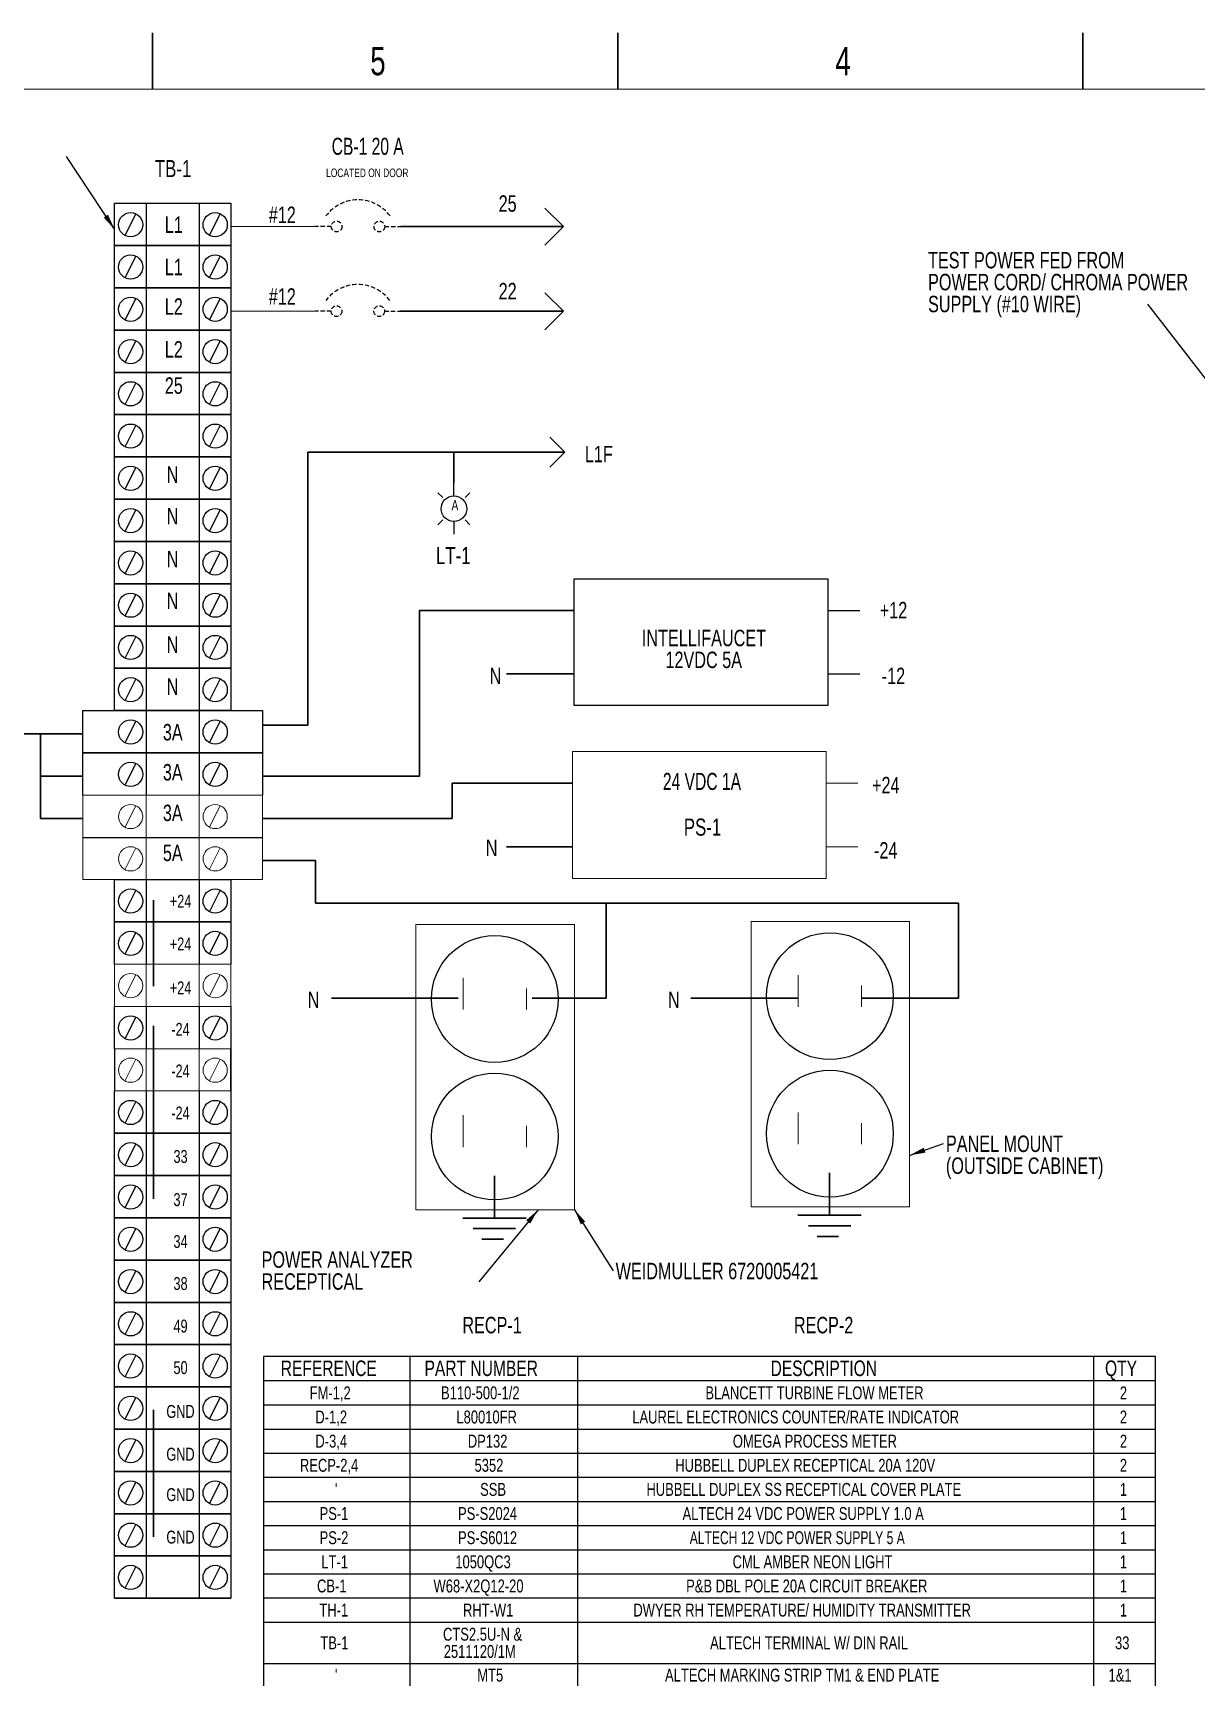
# Model space of a CAD drawing. Header units: millimetres. Extents: x -1057 to 857, y -404 to 2067.
# Drawn here: x 305 to 567, y 183.6 to 554.1 of the extents above; entities that cross this region are included whole.
import ezdxf
from ezdxf.enums import TextEntityAlignment as Align

# ---------------------------------------------------------------- set-up
doc = ezdxf.new("R2010")
doc.units = ezdxf.units.MM
doc.linetypes.add('HIDDEN', pattern=[1.905, 1.27, -0.635])
for name, color, linetype in [('COMP', 3, 'Continuous'), ('HID', 2, 'HIDDEN'), ('SLD-0', 7, 'Continuous'), ('TEXT', 4, 'Continuous'), ('WIRE', 1, 'Continuous')]:
    doc.layers.add(name, color=color, linetype=linetype)
doc.layers.add('WIRE_BIG', color=1, linetype='Continuous', lineweight=30)
doc.styles.add('SLDTEXTSTYLE0', font='TXT', dxfattribs={"width": 0.736842})
doc.styles.add('SLDTEXTSTYLE2', font='TXT', dxfattribs={"width": 0.75})
doc.styles.add('SLDTEXTSTYLE3', font='TXT', dxfattribs={"width": 0.7})
doc.styles.add('SLDTEXTSTYLE5', font='TXT', dxfattribs={"width": 0.684211})
doc.styles.add('SLDTEXTSTYLE8', font='TXT', dxfattribs={"width": 0.65})
doc.dimstyles.new('SLDDIMSTYLE0', dxfattribs={"dimtxt": 0.18, "dimasz": 3.556, "dimexe": 0, "dimexo": 0.0625, "dimgap": 0, "dimtad": 0, "dimtih": 1, "dimtoh": 1, "dimdec": 0, "dimrnd": 1e-09, "dimzin": 0, "dimdsep": 46, "dimtxsty": 'Standard', "dimsah": 1, "dimcen": 0.09, "dimadec": 0, "dimazin": 0, "dimtfac": 3.556, "dimtdec": 0, "dimtofl": 0, "dimtmove": 0, "dimatfit": 3, "dimfxl": 0, "dimfrac": 2, "dimtolj": 1, "dimtzin": 0, "dimarcsym": 0})

# ---------------------------------------------------------------- blocks, each defined once
blk = doc.blocks.new('Block15')
at = {"layer": 'SLD-0', "color": 1, "linetype": 'Continuous', "lineweight": 15}
blk.add_line((19.28, 543.75), (845.54, 543.75), dxfattribs=at)
at = {"layer": 'WIRE_BIG'}
for p, q in [((333.6, 556.45), (333.6, 543.75)), ((438.38, 556.45), (438.38, 543.75)), ((543.15, 556.45), (543.15, 543.75))]:
    blk.add_line(p, q, dxfattribs=at)
at = {"layer": 'WIRE_BIG', "char_height": 6.35, "attachment_point": 2, "style": 'SLDTEXTSTYLE0'}
for s, insert in [('5', (384.36, 553.26)), ('4', (489.14, 553.26))]:
    blk.add_mtext(s, dxfattribs=dict(at, insert=insert))
blk = doc.blocks.new('D-Size Sheet')
at = {"color": 7, "linetype": 'Continuous'}
blk.add_blockref('Block15', (-6.58, -4.21), dxfattribs=at)
blk = doc.blocks.new('CIRBKR')
at = {"layer": 'HID'}
for p, q in [((-20.64, 0), (-25.4, 0)), ((-4.76, 0), (0, 0))]:
    blk.add_line(p, q, dxfattribs=at)
for centre in [(-19.05, 0), (-6.35, 0)]:
    blk.add_circle(centre, 1.59, dxfattribs=at)
blk.add_arc((-12.7, -3.97), 11.91, 36.8699, 143.1301, dxfattribs=at)
at = {"layer": 'HID', "color": 2, "style": 'SLDTEXTSTYLE0', "width": 0.736842}
for tag, flags, p in [('DEVNAME_RO', 3, (-19.63, 18.31)), ('STOCKNUM', 1, (-17.6, -16.62))]:
    blk.add_attdef(tag, text='', height=2.54, dxfattribs=dict(at, flags=flags)).set_placement(p, align=Align.BOTTOM_LEFT)
at = {"layer": 'HID', "color": 2}
for tag in ['DESCRIPTL1', 'DESCRIPTL2', 'LABEL']:
    blk.add_attdef(tag, (0, 0), '', height=1, dxfattribs=at)
blk = doc.blocks.new('INDLT')
at = {"layer": 'COMP'}
for p, q in [((-19.05, 0), (-25.4, 0)), ((-18.26, 5.56), (-20.64, 7.94)), ((-4.76, 7.94), (-7.14, 5.56)), ((-6.35, 0), (0, 0)), ((-18.26, -5.56), (-20.64, -7.94)), ((-4.76, -7.94), (-7.14, -5.56))]:
    blk.add_line(p, q, dxfattribs=at)
blk.add_circle((-12.7, 0), 6.35, dxfattribs=at)
at = {"layer": 'COMP', "color": 3, "style": 'SLDTEXTSTYLE0', "width": 0.736842}
for tag, flags, p in [('DEVNAME_RO', 3, (-16.98, 15.13)), ('STOCKNUM', 1, (-17.6, -16.62))]:
    blk.add_attdef(tag, text='', height=2.54, dxfattribs=dict(at, flags=flags)).set_placement(p, align=Align.BOTTOM_LEFT)
at = {"layer": 'COMP', "color": 3}
for tag in ['DESCRIPTL1', 'DESCRIPTL2', 'LABEL']:
    blk.add_attdef(tag, (0, 0), '', height=1, dxfattribs=at)
blk = doc.blocks.new('SW_NOTE_18')
at = {"layer": 'TEXT', "color": 0, "attachment_point": 1, "style": 'SLDTEXTSTYLE0'}
for s, insert, char_height in [('POWER ANALYZER', (-48.94, 6.9), 3.7042), ('RECEPTICAL', (-48.94, 1.96), 3.704)]:
    blk.add_mtext(s, dxfattribs=dict(at, insert=insert, char_height=char_height))
blk = doc.blocks.new('SW_NOTE_20')
at = {"layer": 'TEXT', "color": 0, "attachment_point": 2, "style": 'SLDTEXTSTYLE0'}
for s, insert, char_height in [('INTELLIFAUCET', (20.1, 4.77), 3.7042), ('12VDC 5A', (20.06, -0.16), 3.704)]:
    blk.add_mtext(s, dxfattribs=dict(at, insert=insert, char_height=char_height))
blk = doc.blocks.new('SW_NOTE_21')
at = {"layer": 'TEXT', "color": 0, "insert": (0.53, 1.77), "char_height": 3.7042, "attachment_point": 1, "style": 'SLDTEXTSTYLE0'}
blk.add_mtext('WEIDMULLER 6720005421', dxfattribs=at)
blk = doc.blocks.new('SW_NOTE_25')
at = {"layer": 'TEXT', "color": 0, "char_height": 3.7042, "attachment_point": 1, "style": 'SLDTEXTSTYLE0'}
for s, insert in [('TEST POWER FED FROM', (-49.52, 11.79)), ('POWER CORD/ CHROMA POWER', (-49.52, 6.85)), ('SUPPLY (#10 WIRE)', (-49.52, 1.91))]:
    blk.add_mtext(s, dxfattribs=dict(at, insert=insert))
blk = doc.blocks.new('SW_NOTE_34')
at = {"layer": 'TEXT', "color": 0, "char_height": 3.7042, "attachment_point": 1, "style": 'SLDTEXTSTYLE0'}
for s, insert in [('PANEL MOUNT', (0.57, 1.82)), ('(OUTSIDE CABINET)', (0.57, -3.12))]:
    blk.add_mtext(s, dxfattribs=dict(at, insert=insert))
blk = doc.blocks.new('SW_TABLEANNOTATION_1')
at = {"layer": 'TEXT', "color": 0}
for p, q in [((0, 0), (0, -221.96)), ((200.98, 0), (0, 0)), ((32.98, 0), (32.98, -221.96)), ((70.76, 0), (70.76, -221.96)), ((187.04, 0), (187.04, -221.96)), ((200.98, -221.96), (200.98, 0)), ((0, -5.47), (200.98, -5.47)), ((0, -10.94), (200.98, -10.94)), ((0, -16.38), (200.98, -16.38)), ((0, -21.82), (200.98, -21.82)), ((0, -27.25), (200.98, -27.25)), ((0, -32.69), (200.98, -32.69)), ((0, -38.13), (200.98, -38.13)), ((0, -43.57), (200.98, -43.57)), ((0, -49.01), (200.98, -49.01)), ((0, -54.44), (200.98, -54.44)), ((0, -59.88), (200.98, -59.88)), ((0, -69.2), (200.98, -69.2)), ((0, -74.44), (200.98, -74.44)), ((0, -79.67), (200.98, -79.67)), ((0, -84.91), (200.98, -84.91)), ((0, -90.56), (200.98, -90.56)), ((0, -100.09), (200.98, -100.09)), ((0, -105.48), (200.98, -105.48)), ((0, -110.88), (200.98, -110.88)), ((0, -116.27), (200.98, -116.27)), ((0, -121.66), (200.98, -121.66)), ((0, -127.06), (200.98, -127.06)), ((0, -132.96), (200.98, -132.96)), ((0, -138.35), (200.98, -138.35)), ((0, -143.74), (200.98, -143.74)), ((0, -149.14), (200.98, -149.14)), ((0, -158.41), (200.98, -158.41)), ((0, -165.45), (200.98, -165.45)), ((0, -172.2), (200.98, -172.2)), ((0, -181.65), (200.98, -181.65)), ((0, -188.91), (200.98, -188.91)), ((0, -196.17), (200.98, -196.17)), ((0, -202.85), (200.98, -202.85)), ((0, -208.81), (200.98, -208.81)), ((0, -221.96), (200.98, -221.96))]:
    blk.add_line(p, q, dxfattribs=at)
at = {"layer": 'TEXT', "color": 0, "attachment_point": 1}
for s, insert, char_height, style in [('REFERENCE', (3.9, -0.93), 3.5, 'SLDTEXTSTYLE2'), ('PART NUMBER', (36.3, -0.93), 3.5, 'SLDTEXTSTYLE2'), ('DESCRIPTION', (114.25, -0.93), 3.5, 'SLDTEXTSTYLE2'), ('QTY', (189.6, -0.93), 3.5, 'SLDTEXTSTYLE2'), ('FM-1,2', (10.43, -6.76), 2.91, 'SLDTEXTSTYLE2'), ('B110-500-1/2', (40.02, -6.76), 2.9104, 'SLDTEXTSTYLE2'), ('BLANCETT TURBINE FLOW METER', (99.58, -6.76), 2.9104, 'SLDTEXTSTYLE2'), ('2', (192.94, -6.76), 2.91, 'SLDTEXTSTYLE2'), ('D-1,2', (11.71, -12.21), 2.91, 'SLDTEXTSTYLE2'), ('L80010FR', (43.48, -12.21), 2.91, 'SLDTEXTSTYLE2'), ('LAUREL ELECTRONICS COUNTER/RATE INDICATOR', (83.1, -12.21), 2.9104, 'SLDTEXTSTYLE2'), ('2', (192.94, -12.21), 2.91, 'SLDTEXTSTYLE2'), ('D-3,4', (11.71, -17.65), 2.91, 'SLDTEXTSTYLE2'), ('DP132', (46.05, -17.65), 2.91, 'SLDTEXTSTYLE2'), ('OMEGA PROCESS METER', (105.75, -17.65), 2.9104, 'SLDTEXTSTYLE2'), ('2', (192.94, -17.65), 2.91, 'SLDTEXTSTYLE2'), ('RECP-2,4', (8.22, -23.09), 2.91, 'SLDTEXTSTYLE2'), ('5352', (47.57, -23.09), 2.91, 'SLDTEXTSTYLE2'), ('HUBBELL DUPLEX RECEPTICAL 20A 120V', (92.78, -23.09), 2.9104, 'SLDTEXTSTYLE2'), ('2', (192.94, -23.09), 2.91, 'SLDTEXTSTYLE2'), ("'", (16.11, -28.52), 2.91, 'SLDTEXTSTYLE2'), ('SSB', (48.82, -28.52), 2.91, 'SLDTEXTSTYLE2'), ('HUBBELL DUPLEX SS RECEPTICAL COVER PLATE', (86.29, -28.52), 2.9104, 'SLDTEXTSTYLE2'), ('1', (192.94, -28.52), 2.91, 'SLDTEXTSTYLE2'), ('PS-1', (12.65, -33.96), 2.91, 'SLDTEXTSTYLE2'), ('PS-S2024', (43.84, -33.96), 2.91, 'SLDTEXTSTYLE2'), ('ALTECH 24 VDC POWER SUPPLY 1.0 A', (94.43, -33.96), 2.9104, 'SLDTEXTSTYLE2'), ('1', (192.94, -33.96), 2.91, 'SLDTEXTSTYLE2'), ('PS-2', (12.65, -39.4), 2.91, 'SLDTEXTSTYLE2'), ('PS-S6012', (43.84, -39.4), 2.91, 'SLDTEXTSTYLE2'), ('ALTECH 12 VDC POWER SUPPLY 5 A', (96.04, -39.4), 2.9104, 'SLDTEXTSTYLE3'), ('1', (192.94, -39.4), 2.91, 'SLDTEXTSTYLE2'), ('LT-1', (13.05, -44.84), 2.91, 'SLDTEXTSTYLE2'), ('1050QC3', (43.23, -44.84), 2.91, 'SLDTEXTSTYLE2'), ('CML AMBER NEON LIGHT', (105.7, -44.84), 2.9104, 'SLDTEXTSTYLE2'), ('1', (192.94, -44.84), 2.91, 'SLDTEXTSTYLE2'), ('CB-1', (12.08, -50.28), 2.91, 'SLDTEXTSTYLE2'), ('W68-X2Q12-20', (38.32, -50.28), 2.9104, 'SLDTEXTSTYLE2'), ('P&B DBL POLE 20A CIRCUIT BREAKER', (95.24, -50.28), 2.9104, 'SLDTEXTSTYLE2'), ('1', (192.94, -50.28), 2.91, 'SLDTEXTSTYLE2'), ('DWYER RH TEMPERATURE/ HUMIDITY TRANSMITTER', (83.34, -55.71), 2.9104, 'SLDTEXTSTYLE2'), ('TH-1', (12.62, -55.71), 2.91, 'SLDTEXTSTYLE2'), ('RHT-W1', (44.96, -55.71), 2.91, 'SLDTEXTSTYLE2'), ('1', (192.94, -55.71), 2.91, 'SLDTEXTSTYLE2'), ('CTS2.5U-N &', (40.46, -61.15), 2.9104, 'SLDTEXTSTYLE2'), ('ALTECH TERMINAL W/ DIN RAIL', (100.63, -63.09), 2.9104, 'SLDTEXTSTYLE2'), ('TB-1', (12.83, -63.09), 2.91, 'SLDTEXTSTYLE2'), ('2511120/1M', (40.63, -65.03), 2.91, 'SLDTEXTSTYLE2'), ('33', (191.86, -63.09), 2.91, 'SLDTEXTSTYLE2'), ("'", (16.11, -70.37), 2.91, 'SLDTEXTSTYLE2'), ('MT5', (48.18, -70.37), 2.91, 'SLDTEXTSTYLE2'), ('ALTECH MARKING STRIP TM1 & END PLATE', (90.48, -70.37), 2.9104, 'SLDTEXTSTYLE2'), ('1&1', (190.39, -70.37), 2.91, 'SLDTEXTSTYLE2'), ("'", (16.11, -75.61), 2.91, 'SLDTEXTSTYLE2'), ('2020.0', (45.96, -75.61), 2.91, 'SLDTEXTSTYLE2'), ('ALTECH 3 POLE JUMPER', (106.98, -75.61), 2.9104, 'SLDTEXTSTYLE2'), ('4', (192.94, -75.61), 2.91, 'SLDTEXTSTYLE2'), ("'", (16.11, -80.84), 2.91, 'SLDTEXTSTYLE2'), ('2021.0', (45.96, -80.84), 2.91, 'SLDTEXTSTYLE2'), ('ALTECH 4 POLE JUMPER', (106.98, -80.84), 2.9104, 'SLDTEXTSTYLE2'), ('2', (192.94, -80.84), 2.91, 'SLDTEXTSTYLE2'), ("'", (16.11, -86.29), 2.91, 'SLDTEXTSTYLE2'), ('CA702', (45.63, -86.29), 2.91, 'SLDTEXTSTYLE2'), ('ALTECH END STOP', (112.17, -86.29), 2.9104, 'SLDTEXTSTYLE2'), ('2', (192.94, -86.29), 2.91, 'SLDTEXTSTYLE2'), ('CTS2.5U-N &', (40.46, -91.94), 2.9104, 'SLDTEXTSTYLE2'), ('TB-2', (12.83, -93.88), 2.91, 'SLDTEXTSTYLE2'), ('2511120/1M', (40.63, -95.82), 2.91, 'SLDTEXTSTYLE2'), ('ALTECH TERMINAL W/ DIN RAIL', (100.63, -93.88), 2.9104, 'SLDTEXTSTYLE2'), ('12', (191.86, -93.88), 2.91, 'SLDTEXTSTYLE2'), ("'", (16.11, -101.34), 2.91, 'SLDTEXTSTYLE2'), ('MT5', (48.18, -101.34), 2.91, 'SLDTEXTSTYLE2'), ('ALTECH MARKING STRIP TM1 & END PLATE', (90.48, -101.34), 2.9104, 'SLDTEXTSTYLE2'), ('1 & 1', (189.32, -101.34), 2.91, 'SLDTEXTSTYLE8'), ("'", (16.11, -106.73), 2.91, 'SLDTEXTSTYLE2'), ('CA702', (45.63, -106.73), 2.91, 'SLDTEXTSTYLE2'), ('ALTECH END STOP', (112.17, -106.73), 2.9104, 'SLDTEXTSTYLE2'), ('2', (192.94, -106.73), 2.91, 'SLDTEXTSTYLE2'), ('EH-1', (12.4, -112.12), 2.91, 'SLDTEXTSTYLE2'), ('2891152', (44.34, -112.12), 2.91, 'SLDTEXTSTYLE2'), ('PHEONIX CONTACT FL SWITCH SFN 5TX', (93.33, -112.12), 2.9104, 'SLDTEXTSTYLE2'), ('1', (192.94, -112.12), 2.91, 'SLDTEXTSTYLE2'), ('USB-1', (11.42, -117.52), 2.91, 'SLDTEXTSTYLE2'), ('UHR304', (44.87, -117.52), 2.91, 'SLDTEXTSTYLE2'), ('B&B ELECTRONICS INDUSTRIAL 4 PORT USB HUB', (86.01, -117.52), 2.9104, 'SLDTEXTSTYLE2'), ('1', (192.94, -117.52), 2.91, 'SLDTEXTSTYLE2'), ('PA-1', (12.19, -122.91), 2.91, 'SLDTEXTSTYLE2'), ('760401', (45.42, -122.91), 2.91, 'SLDTEXTSTYLE2'), ('YOKOGAWA WT210 DIGITAL POWER METER', (88.78, -122.91), 2.9104, 'SLDTEXTSTYLE2'), ('1', (192.94, -122.91), 2.91, 'SLDTEXTSTYLE2'), ('AG-1', (11.64, -128.56), 2.91, 'SLDTEXTSTYLE2'), ('34972A', (45.06, -128.56), 2.91, 'SLDTEXTSTYLE2'), ('AGILENT 34972A DATA ACQUISITION/ SWITCH UNIT', (82.46, -128.56), 2.9104, 'SLDTEXTSTYLE2'), ('1', (192.94, -128.56), 2.91, 'SLDTEXTSTYLE2'), ("'", (16.11, -134.2), 2.91, 'SLDTEXTSTYLE2'), ('34902A', (45.06, -134.2), 2.91, 'SLDTEXTSTYLE2'), ('AGILENT 16-CHANNEL MULTIPLEXER', (96.41, -134.2), 2.9104, 'SLDTEXTSTYLE2'), ('1', (192.94, -134.2), 2.91, 'SLDTEXTSTYLE2'), ('RECP-1', (9.83, -139.6), 2.91, 'SLDTEXTSTYLE2'), ('6720005421', (41.12, -139.6), 2.91, 'SLDTEXTSTYLE2'), ('CONNECTOR AC POWER, RECEPTICAL,15A 125V', (83.97, -139.6), 2.9104, 'SLDTEXTSTYLE2'), ('1', (192.94, -139.6), 2.91, 'SLDTEXTSTYLE2'), ('RJ-1', (12.66, -144.99), 2.91, 'SLDTEXTSTYLE2'), ('1546413-3', (42.62, -144.99), 2.91, 'SLDTEXTSTYLE2'), ('RJ45 CONN, PASS-THROUGH JACK', (96.79, -144.99), 2.9104, 'SLDTEXTSTYLE2'), ('3', (192.94, -144.99), 2.91, 'SLDTEXTSTYLE2'), ('BLACK BOX', (41.18, -150.38), 2.91, 'SLDTEXTSTYLE2'), ('USB-2', (11.42, -152.32), 2.91, 'SLDTEXTSTYLE2'), ('FMT1050', (44.02, -154.26), 2.91, 'SLDTEXTSTYLE2'), ('USB COUPLER, PANEL MOUNT, TYPE A TO TYPE B, BLACK', (77.8, -152.32), 2.9104, 'SLDTEXTSTYLE2'), ('1', (192.94, -152.32), 2.91, 'SLDTEXTSTYLE2'), ('CB-2', (12.08, -160.48), 2.91, 'SLDTEXTSTYLE2'), ('W67-X2Q12-15', (38.32, -160.48), 2.9104, 'SLDTEXTSTYLE2'), ('P&B 15A CIRCUIT BREAKER', (104.54, -160.48), 2.9104, 'SLDTEXTSTYLE2'), ('1', (192.94, -160.48), 2.91, 'SLDTEXTSTYLE2'), ('CB-3', (12.08, -167.38), 2.91, 'SLDTEXTSTYLE2'), ('W67-X2Q12-5', (39.4, -167.38), 2.9104, 'SLDTEXTSTYLE2'), ('P&B 5A CIRCUIT BREAKER', (105.61, -167.38), 2.9104, 'SLDTEXTSTYLE2'), ('1', (192.94, -167.38), 2.91, 'SLDTEXTSTYLE2'), ('97-3108B-10SL-4S', (36.31, -173.53), 2.9104, 'SLDTEXTSTYLE2'), ('C1,2', (12.23, -175.47), 2.91, 'SLDTEXTSTYLE2'), ('&97-3057-4', (41.59, -177.41), 2.91, 'SLDTEXTSTYLE2'), ('AMPHENOL 2 PIN 90 DEGREE CONNECTOR', (89.33, -175.47), 2.9104, 'SLDTEXTSTYLE2'), ('2', (192.94, -175.47), 2.91, 'SLDTEXTSTYLE2'), ('NEWFI', (10.77, -183.83), 2.91, 'SLDTEXTSTYLE2'), ('NEWFI', (46.15, -183.83), 2.91, 'SLDTEXTSTYLE2'), ('GENERAL ELECTRIC APPLIANCES GEA2', (93.22, -183.83), 2.9104, 'SLDTEXTSTYLE2'), ('1', (192.94, -183.83), 2.91, 'SLDTEXTSTYLE2'), ('V150LA5P', (42.72, -191.09), 2.91, 'SLDTEXTSTYLE2'), ('LITTLEFUSE MOV 150V', (109.26, -191.09), 2.9104, 'SLDTEXTSTYLE2'), ('1', (192.94, -191.09), 2.91, 'SLDTEXTSTYLE2'), ('NEMA 12 ENCLOSURE 36"X30"X12" & SUBPANEL', (85.89, -198.06), 2.9104, 'SLDTEXTSTYLE2'), ('1', (192.94, -198.06), 2.91, 'SLDTEXTSTYLE2'), ('782XBXM4L-120A', (36.11, -204.38), 2.9104, 'SLDTEXTSTYLE2'), ('MAGNECRAFT RELAY 120VAC 2 POLE', (94.26, -204.38), 2.9104, 'SLDTEXTSTYLE2'), ('1', (192.94, -204.38), 2.91, 'SLDTEXTSTYLE2'), ('70-782EL8-1', (41.12, -213.93), 2.9104, 'SLDTEXTSTYLE2'), ('MAGNECRAFT RELAY SOCKET 2 POLE', (94.62, -213.93), 2.9104, 'SLDTEXTSTYLE2'), ('1', (192.94, -213.93), 2.91, 'SLDTEXTSTYLE2')]:
    blk.add_mtext(s, dxfattribs=dict(at, insert=insert, char_height=char_height, style=style))

msp = doc.modelspace()

# ---------------------------------------------------------------- linework, layer by layer
at = {"layer": 'COMP', "linetype": 'Continuous'}
for p, q in [((323.37, 515.65), (349.57, 515.65)), ((323.37, 506.13), (323.37, 515.65)), ((330.52, 515.65), (330.52, 506.13)), ((342.42, 515.65), (342.42, 506.13)), ((349.57, 515.65), (349.57, 506.13)), ((328.13, 513.27), (325.75, 508.51)), ((347.18, 513.27), (344.8, 508.51)), ((323.37, 506.13), (349.57, 506.13)), ((323.37, 496.6), (323.37, 506.13)), ((349.57, 506.13), (323.37, 506.13)), ((330.52, 506.13), (330.52, 496.6)), ((342.42, 506.13), (342.42, 496.6)), ((349.57, 506.13), (349.57, 496.6)), ((328.13, 503.74), (325.75, 498.98)), ((347.18, 503.74), (344.8, 498.98)), ((349.57, 496.6), (323.37, 496.6)), ((323.37, 496.6), (349.57, 496.6)), ((323.37, 487.08), (323.37, 496.6)), ((330.52, 496.6), (330.52, 487.08)), ((342.42, 496.6), (342.42, 487.08)), ((349.57, 496.6), (349.57, 487.08)), ((328.13, 494.22), (325.75, 489.46)), ((347.18, 494.22), (344.8, 489.46)), ((323.37, 487.08), (349.57, 487.08)), ((323.37, 477.55), (323.37, 487.08)), ((349.57, 487.08), (323.37, 487.08)), ((330.52, 487.08), (330.52, 477.55)), ((342.42, 487.08), (342.42, 477.55)), ((349.57, 487.08), (349.57, 477.55)), ((328.13, 484.69), (325.75, 479.93)), ((347.18, 484.69), (344.8, 479.93)), ((323.37, 477.55), (349.57, 477.55)), ((323.37, 468.03), (323.37, 477.55)), ((349.57, 477.55), (323.37, 477.55)), ((328.13, 475.17), (325.75, 470.41)), ((330.52, 477.55), (330.52, 468.03)), ((342.42, 477.55), (342.42, 468.03)), ((347.18, 475.17), (344.8, 470.41)), ((349.57, 477.55), (349.57, 468.03)), ((323.37, 468.03), (349.57, 468.03)), ((323.37, 458.5), (323.37, 468.03)), ((349.57, 468.03), (323.37, 468.03)), ((330.52, 468.03), (330.52, 458.5)), ((342.42, 468.03), (342.42, 458.5)), ((349.57, 468.03), (349.57, 458.5)), ((328.13, 465.64), (325.75, 460.88)), ((347.18, 465.64), (344.8, 460.88)), ((323.37, 458.5), (349.57, 458.5)), ((323.37, 448.98), (323.37, 458.5)), ((349.57, 458.5), (323.37, 458.5)), ((328.13, 456.12), (325.75, 451.36)), ((330.52, 458.5), (330.52, 448.98)), ((342.42, 458.5), (342.42, 448.98)), ((347.18, 456.12), (344.8, 451.36)), ((349.57, 458.5), (349.57, 448.98)), ((323.37, 448.98), (349.57, 448.98)), ((323.37, 439.45), (323.37, 448.98)), ((349.57, 448.98), (323.37, 448.98)), ((330.52, 448.98), (330.52, 439.45)), ((342.42, 448.98), (342.42, 439.45)), ((349.57, 448.98), (349.57, 439.45)), ((328.13, 446.59), (325.75, 441.83)), ((347.18, 446.59), (344.8, 441.83)), ((323.37, 439.45), (349.57, 439.45)), ((323.37, 429.93), (323.37, 439.45)), ((349.57, 439.45), (323.37, 439.45)), ((330.52, 439.45), (330.52, 429.93)), ((342.42, 439.45), (342.42, 429.93)), ((349.57, 439.45), (349.57, 429.93)), ((328.13, 437.07), (325.75, 432.31)), ((347.18, 437.07), (344.8, 432.31)), ((323.37, 429.93), (349.57, 429.93)), ((323.37, 420.4), (323.37, 429.93)), ((349.57, 429.93), (323.37, 429.93)), ((330.52, 429.93), (330.52, 420.4)), ((342.42, 429.93), (342.42, 420.4)), ((349.57, 429.93), (349.57, 420.4)), ((328.13, 427.54), (325.75, 422.78)), ((347.18, 427.54), (344.8, 422.78)), ((323.37, 420.4), (349.57, 420.4)), ((323.37, 410.88), (323.37, 420.4)), ((349.57, 420.4), (323.37, 420.4)), ((330.52, 420.4), (330.52, 410.88)), ((342.42, 420.4), (342.42, 410.88)), ((349.57, 420.4), (349.57, 410.88)), ((328.13, 418.02), (325.75, 413.26)), ((347.18, 418.02), (344.8, 413.26)), ((323.37, 410.88), (349.57, 410.88)), ((323.37, 401.35), (323.37, 410.88)), ((349.57, 410.88), (323.37, 410.88)), ((328.13, 408.49), (325.75, 403.73)), ((330.52, 410.88), (330.52, 401.35)), ((342.42, 410.88), (342.42, 401.35)), ((347.18, 408.49), (344.8, 403.73)), ((349.57, 410.88), (349.57, 401.35)), ((316.23, 401.35), (356.71, 401.35)), ((316.23, 391.83), (316.23, 401.35)), ((349.57, 401.35), (323.37, 401.35)), ((330.52, 401.35), (330.52, 391.83)), ((342.42, 401.35), (342.42, 391.83)), ((356.71, 401.35), (356.71, 391.83)), ((328.13, 398.97), (325.75, 394.21)), ((347.18, 398.97), (344.8, 394.21)), ((316.23, 391.83), (356.71, 391.83)), ((316.23, 382.3), (316.23, 391.83)), ((356.71, 391.83), (316.23, 391.83)), ((328.13, 389.44), (325.75, 384.68)), ((330.52, 391.83), (330.52, 382.3)), ((342.42, 391.83), (342.42, 382.3)), ((347.18, 389.44), (344.8, 384.68)), ((356.71, 391.83), (356.71, 382.3)), ((323.37, 363.25), (349.57, 363.25)), ((323.37, 353.73), (323.37, 363.25)), ((330.52, 363.25), (330.52, 353.73)), ((342.42, 363.25), (342.42, 353.73)), ((349.57, 363.25), (349.57, 353.73)), ((328.13, 360.87), (325.75, 356.11)), ((347.18, 360.87), (344.8, 356.11)), ((349.57, 353.73), (323.37, 353.73)), ((323.37, 353.73), (349.57, 353.73)), ((323.37, 344.2), (323.37, 353.73)), ((330.52, 353.73), (330.52, 344.2)), ((342.42, 353.73), (342.42, 344.2)), ((349.57, 353.73), (349.57, 344.2)), ((328.13, 351.34), (325.75, 346.58)), ((347.18, 351.34), (344.8, 346.58)), ((323.37, 325.15), (323.37, 334.68)), ((330.52, 334.68), (330.52, 325.15)), ((342.42, 334.68), (342.42, 325.15)), ((349.57, 334.68), (349.57, 325.15)), ((328.13, 332.29), (325.75, 327.53)), ((347.18, 332.29), (344.8, 327.53)), ((323.37, 306.1), (323.37, 315.63)), ((330.52, 315.63), (330.52, 306.1)), ((342.42, 315.63), (342.42, 306.1)), ((349.57, 315.63), (349.57, 306.1)), ((328.13, 313.24), (325.75, 308.48)), ((347.18, 313.24), (344.8, 308.48)), ((349.57, 306.1), (323.37, 306.1)), ((323.37, 306.1), (349.57, 306.1)), ((323.37, 296.58), (323.37, 306.1)), ((330.52, 306.1), (330.52, 296.58)), ((342.42, 306.1), (342.42, 296.58)), ((349.57, 306.1), (349.57, 296.58)), ((328.13, 303.72), (325.75, 298.96)), ((347.18, 303.72), (344.8, 298.96)), ((349.57, 296.58), (323.37, 296.58)), ((323.37, 296.58), (349.57, 296.58)), ((323.37, 287.05), (323.37, 296.58)), ((330.52, 296.58), (330.52, 287.05)), ((342.42, 296.58), (342.42, 287.05)), ((349.57, 296.58), (349.57, 287.05)), ((328.13, 294.19), (325.75, 289.43)), ((347.18, 294.19), (344.8, 289.43)), ((349.57, 287.05), (323.37, 287.05)), ((323.37, 287.05), (349.57, 287.05)), ((323.37, 277.53), (323.37, 287.05)), ((330.52, 287.05), (330.52, 277.53)), ((342.42, 287.05), (342.42, 277.53)), ((349.57, 287.05), (349.57, 277.53)), ((328.13, 284.67), (325.75, 279.91)), ((347.18, 284.67), (344.8, 279.91)), ((349.57, 277.53), (323.37, 277.53)), ((323.37, 277.53), (349.57, 277.53)), ((323.37, 268), (323.37, 277.53)), ((328.13, 275.14), (325.75, 270.38)), ((330.52, 277.53), (330.52, 268)), ((342.42, 277.53), (342.42, 268)), ((347.18, 275.14), (344.8, 270.38)), ((349.57, 277.53), (349.57, 268)), ((349.57, 268), (323.37, 268)), ((323.37, 268), (349.57, 268)), ((323.37, 258.48), (323.37, 268)), ((330.52, 268), (330.52, 258.48)), ((342.42, 268), (342.42, 258.48)), ((349.57, 268), (349.57, 258.48)), ((328.13, 265.62), (325.75, 260.86)), ((347.18, 265.62), (344.8, 260.86)), ((349.57, 258.48), (323.37, 258.48)), ((323.37, 258.48), (349.57, 258.48)), ((323.37, 248.95), (323.37, 258.48)), ((328.13, 256.09), (325.75, 251.33)), ((330.52, 258.48), (330.52, 248.95)), ((342.42, 258.48), (342.42, 248.95)), ((347.18, 256.09), (344.8, 251.33)), ((349.57, 258.48), (349.57, 248.95)), ((349.57, 248.95), (323.37, 248.95)), ((323.37, 248.95), (349.57, 248.95)), ((323.37, 239.43), (323.37, 248.95)), ((330.52, 248.95), (330.52, 239.43)), ((342.42, 248.95), (342.42, 239.43)), ((349.57, 248.95), (349.57, 239.43)), ((328.13, 246.57), (325.75, 241.81)), ((347.18, 246.57), (344.8, 241.81)), ((349.57, 239.43), (323.37, 239.43)), ((323.37, 239.43), (349.57, 239.43)), ((323.37, 229.9), (323.37, 239.43)), ((330.52, 239.43), (330.52, 229.9)), ((342.42, 239.43), (342.42, 229.9)), ((349.57, 239.43), (349.57, 229.9)), ((328.13, 237.04), (325.75, 232.28)), ((347.18, 237.04), (344.8, 232.28)), ((349.57, 229.9), (323.37, 229.9)), ((323.37, 229.9), (349.57, 229.9)), ((323.37, 220.38), (323.37, 229.9)), ((330.52, 229.9), (330.52, 220.38)), ((342.42, 229.9), (342.42, 220.38)), ((349.57, 229.9), (349.57, 220.38)), ((328.13, 227.52), (325.75, 222.76)), ((347.18, 227.52), (344.8, 222.76)), ((349.57, 220.38), (323.37, 220.38)), ((323.37, 220.38), (349.57, 220.38)), ((323.37, 210.85), (323.37, 220.38)), ((330.52, 220.38), (330.52, 210.85)), ((342.42, 220.38), (342.42, 210.85)), ((349.57, 220.38), (349.57, 210.85)), ((328.13, 217.99), (325.75, 213.23)), ((347.18, 217.99), (344.8, 213.23)), ((349.57, 210.85), (323.37, 210.85)), ((323.37, 210.85), (349.57, 210.85)), ((323.37, 201.33), (323.37, 210.85)), ((328.13, 208.47), (325.75, 203.71)), ((330.52, 210.85), (330.52, 201.33)), ((342.42, 210.85), (342.42, 201.33)), ((347.18, 208.47), (344.8, 203.71)), ((349.57, 210.85), (349.57, 201.33)), ((349.57, 201.33), (323.37, 201.33)), ((323.37, 201.33), (349.57, 201.33))]:
    msp.add_line(p, q, dxfattribs=at)
at = {"layer": 'COMP'}
for p, q in [((426.95, 431.04), (484.1, 431.04)), ((426.95, 402.46), (426.95, 431.04)), ((484.1, 431.04), (484.1, 402.46)), ((484.1, 423.89), (491.24, 423.89)), ((484.1, 409.6), (491.24, 409.6)), ((484.1, 402.46), (426.95, 402.46)), ((316.23, 372.78), (356.71, 372.78)), ((323.37, 325.15), (323.37, 315.63))]:
    msp.add_line(p, q, dxfattribs=at)
at = {"layer": 'COMP', "lineweight": 0}
for p, q in [((426.53, 392.1), (483.68, 392.1)), ((426.53, 363.53), (426.53, 392.1)), ((483.68, 392.1), (483.68, 363.53)), ((483.68, 384.96), (490.82, 384.96)), ((483.68, 370.67), (490.82, 370.67)), ((483.68, 363.53), (426.53, 363.53))]:
    msp.add_line(p, q, dxfattribs=at)
at = {"layer": 'COMP', "linetype": 'Continuous', "lineweight": 0}
for p, q in [((316.23, 382.3), (356.71, 382.3)), ((316.23, 372.78), (316.23, 382.3)), ((330.52, 382.3), (330.52, 372.78)), ((342.42, 382.3), (342.42, 372.78)), ((356.71, 382.3), (356.71, 372.78)), ((328.13, 379.92), (325.75, 375.16)), ((347.18, 379.92), (344.8, 375.16)), ((316.23, 363.25), (316.23, 372.78)), ((330.52, 372.78), (330.52, 363.25)), ((342.42, 372.78), (342.42, 363.25)), ((356.71, 372.78), (356.71, 363.25)), ((328.13, 370.39), (325.75, 365.63)), ((347.18, 370.39), (344.8, 365.63)), ((356.71, 363.25), (316.23, 363.25)), ((323.37, 344.2), (349.57, 344.2)), ((323.37, 334.68), (323.37, 344.2)), ((328.13, 341.82), (325.75, 337.06)), ((330.52, 344.2), (330.52, 334.68)), ((342.42, 344.2), (342.42, 334.68)), ((347.18, 341.82), (344.8, 337.06)), ((349.57, 344.2), (349.57, 334.68)), ((349.57, 334.68), (323.37, 334.68)), ((323.37, 325.15), (349.57, 325.15)), ((328.13, 322.77), (325.75, 318.01)), ((330.52, 325.15), (330.52, 315.63)), ((342.42, 325.15), (342.42, 315.63)), ((347.18, 322.77), (344.8, 318.01)), ((349.57, 315.63), (323.37, 315.63))]:
    msp.add_line(p, q, dxfattribs=at)
at = {"layer": 'COMP', "linetype": 'Continuous', "lineweight": 30}
msp.add_line((349.57, 325.15), (349.57, 315.63), dxfattribs=at)
at = {"layer": 'COMP', "linetype": 'Continuous'}
for centre in [(326.99, 510.82), (346.04, 510.82), (326.99, 501.29), (346.04, 501.29), (326.99, 491.77), (346.04, 491.77), (326.99, 482.24), (346.04, 482.24), (326.99, 472.72), (346.04, 472.72), (326.99, 463.19), (346.04, 463.19), (326.99, 453.67), (346.04, 453.67), (326.99, 444.14), (346.04, 444.14), (326.99, 434.62), (346.04, 434.62), (326.99, 425.09), (346.04, 425.09), (326.99, 415.57), (346.04, 415.57), (326.99, 406.04), (346.04, 406.04), (326.99, 396.52), (346.04, 396.52), (326.99, 386.99), (346.04, 386.99), (326.99, 358.42), (346.04, 358.42), (326.99, 348.89), (346.04, 348.89), (326.99, 329.84), (346.04, 329.84), (326.99, 310.79), (346.04, 310.79), (326.99, 301.27), (346.04, 301.27), (326.99, 291.74), (346.04, 291.74), (326.99, 282.22), (346.04, 282.22), (326.99, 272.69), (346.04, 272.69), (326.99, 263.17), (346.04, 263.17), (326.99, 253.64), (346.04, 253.64), (326.99, 244.12), (346.04, 244.12), (326.99, 234.59), (346.04, 234.59), (326.99, 225.07), (346.04, 225.07), (326.99, 215.54), (346.04, 215.54), (326.99, 206.02), (346.04, 206.02)]:
    msp.add_circle(centre, 2.73, dxfattribs=at)
at = {"layer": 'COMP', "linetype": 'Continuous', "lineweight": 0}
for centre in [(326.99, 377.47), (346.04, 377.47), (326.99, 367.94), (346.04, 367.94), (326.99, 339.37), (346.04, 339.37), (326.99, 320.32), (346.04, 320.32)]:
    msp.add_circle(centre, 2.73, dxfattribs=at)
at = {"layer": 'COMP'}
for centre in [(409.04, 336.34), (484.52, 336.99), (409.04, 305.38), (484.52, 306.03)]:
    msp.add_circle(centre, 14.29, dxfattribs=at)
at = {"layer": 'WIRE', "linetype": 'Continuous', "lineweight": 0}
for p, q in [((391.28, 353.18), (427, 353.18)), ((391.28, 288.88), (391.28, 353.18)), ((427, 353.18), (427, 288.88)), ((466.77, 353.82), (502.49, 353.82)), ((466.77, 289.53), (466.77, 353.82)), ((502.49, 353.82), (502.49, 289.53)), ((502.49, 289.53), (466.77, 289.53)), ((427, 288.88), (391.28, 288.88))]:
    msp.add_line(p, q, dxfattribs=at)
at = {"layer": 'WIRE_BIG'}
for p, q in [((424.49, 510.41), (420.33, 514.58)), ((387.84, 510.41), (424.49, 510.41)), ((424.49, 510.41), (420.33, 506.25)), ((424.49, 491.34), (420.33, 495.51)), ((387.81, 491.34), (424.49, 491.34)), ((424.49, 491.34), (420.33, 487.17)), ((366.9, 459.55), (424.8, 459.55)), ((366.9, 459.55), (366.9, 398.03)), ((399.82, 452.61), (399.82, 459.55)), ((424.8, 459.55), (421.42, 462.92)), ((424.8, 459.55), (421.42, 456.17)), ((426.95, 423.89), (392.1, 423.89)), ((426.95, 409.6), (411.64, 409.6)), ((332.16, 358.6), (332.16, 339.26)), ((368.62, 357.94), (434.15, 357.94)), ((434.15, 357.94), (513.49, 357.94)), ((513.49, 357.94), (513.49, 336.51)), ((477.38, 336.51), (453.18, 336.51)), ((513.49, 336.51), (491.67, 336.51)), ((332.16, 330.31), (332.16, 291.36)), ((408.96, 286.99), (408.96, 296.51)), ((484.44, 287.63), (484.44, 297.16)), ((401.82, 286.99), (416.1, 286.99)), ((477.3, 287.63), (491.59, 287.63)), ((404.2, 284.61), (413.72, 284.61)), ((406.15, 282.22), (410.97, 282.22)), ((479.68, 285.25), (489.21, 285.25)), ((481.63, 282.86), (486.46, 282.86)), ((332.16, 243.79), (332.16, 215.14))]:
    msp.add_line(p, q, dxfattribs=at)
at = {"layer": 'WIRE_BIG', "linetype": 'Continuous', "lineweight": 0}
for p, q in [((349.57, 510.41), (368.62, 510.41)), ((349.57, 491.36), (368.62, 491.36))]:
    msp.add_line(p, q, dxfattribs=at)
at = {"layer": 'WIRE_BIG', "linetype": 'Continuous'}
for p, q in [((392.1, 386.59), (392.1, 423.89)), ((356.71, 398.03), (366.9, 398.03)), ((316.23, 396.11), (297.18, 396.11)), ((306.7, 396.11), (306.7, 377)), ((306.7, 386.59), (316.23, 386.59)), ((356.71, 386.59), (392.1, 386.59)), ((306.7, 377), (316.23, 377))]:
    msp.add_line(p, q, dxfattribs=at)
at = {"layer": 'WIRE_BIG', "lineweight": 30}
for p, q in [((426.53, 384.96), (399.44, 384.96)), ((426.53, 370.67), (411.64, 370.67)), ((400.81, 336.51), (372.23, 336.51))]:
    msp.add_line(p, q, dxfattribs=at)
at = {"layer": 'WIRE_BIG', "linetype": 'Continuous', "lineweight": 30}
for p, q in [((399.44, 377.06), (399.44, 384.96)), ((399.44, 377.06), (356.86, 377.06)), ((356.71, 367.54), (368.62, 367.54)), ((368.62, 367.54), (368.62, 357.94)), ((434.15, 357.94), (434.15, 336.51)), ((434.15, 336.51), (417.48, 336.51))]:
    msp.add_line(p, q, dxfattribs=at)
at = {"layer": 'WIRE_BIG', "lineweight": 0}
for p, q in [((401.9, 333.96), (401.9, 341.1)), ((477.38, 334.6), (477.38, 341.75)), ((416.18, 333.96), (416.18, 338.72)), ((491.67, 334.6), (491.67, 339.37)), ((401.9, 303), (401.9, 310.15)), ((416.18, 303), (416.18, 307.76)), ((477.38, 303.65), (477.38, 310.79)), ((491.67, 303.65), (491.67, 308.41))]:
    msp.add_line(p, q, dxfattribs=at)

# ---------------------------------------------------------------- block references
at = {"color": 7, "linetype": 'Continuous'}
msp.add_blockref('D-Size Sheet', (4.93, 1.81), dxfattribs=at)
at = {"layer": 'TEXT'}
for name, p in [('SW_NOTE_25', (556.16, 492.9)), ('SW_NOTE_20', (436.05, 414.79)), ('SW_NOTE_34', (510.1, 303.77)), ('SW_NOTE_18', (405.44, 272.59)), ('SW_NOTE_21', (435.74, 275.14)), ('SW_TABLEANNOTATION_1', (356.91, 255.83))]:
    msp.add_blockref(name, p, dxfattribs=at)
at = {"layer": 'WIRE', "xscale": 0.7575757575757576, "yscale": 0.7575757575757576, "zscale": 0.7575757575757576}
for p in [(387.84, 510.41), (387.81, 491.34)]:
    msp.add_blockref('CIRBKR', p, dxfattribs=at)
at = {"layer": 'WIRE', "xscale": 0.4545454545454546, "yscale": 0.4545454545454546, "zscale": 0.4545454545454546, "rotation": 90}
msp.add_blockref('INDLT', (399.82, 452.61), dxfattribs=at)

# ---------------------------------------------------------------- texts
at = {"layer": 'TEXT', "attachment_point": 2}
for s, insert, char_height, style in [('CB-1 20 A', (380.41, 530.42), 3.848, 'SLDTEXTSTYLE5'), ('TB-1', (336.56, 525.4), 3.848, 'SLDTEXTSTYLE0'), ('LOCATED ON DOOR', (380.31, 523.48), 1.9242, 'SLDTEXTSTYLE0'), ('25', (411.93, 517.45), 3.704, 'SLDTEXTSTYLE0'), ('L1', (336.73, 512.7), 3.704, 'SLDTEXTSTYLE0'), ('#12', (361.16, 514.9), 3.704, 'SLDTEXTSTYLE0'), ('L1', (336.73, 503.14), 3.704, 'SLDTEXTSTYLE0'), ('#12', (361.16, 496.5), 3.704, 'SLDTEXTSTYLE0'), ('22', (411.93, 497.71), 3.704, 'SLDTEXTSTYLE0'), ('L2', (336.73, 494.24), 3.704, 'SLDTEXTSTYLE0'), ('L2', (336.73, 484.59), 3.704, 'SLDTEXTSTYLE0'), ('25', (336.73, 476.43), 3.704, 'SLDTEXTSTYLE0'), ('L1F', (432.48, 461), 3.704, 'SLDTEXTSTYLE0'), ('N', (336.45, 456.35), 3.7, 'SLDTEXTSTYLE0'), ('A', (400.05, 448.79), 2.31, 'SLDTEXTSTYLE0'), ('N', (336.45, 446.98), 3.7, 'SLDTEXTSTYLE0'), ('N', (336.45, 437.31), 3.7, 'SLDTEXTSTYLE0'), ('LT-1', (399.69, 438.21), 3.848, 'SLDTEXTSTYLE0'), ('N', (336.45, 427.9), 3.7, 'SLDTEXTSTYLE0'), ('+12', (498.86, 425.83), 3.704, 'SLDTEXTSTYLE0'), ('N', (336.45, 418.04), 3.7, 'SLDTEXTSTYLE0'), ('N', (336.45, 408.58), 3.7, 'SLDTEXTSTYLE0'), ('N', (409.19, 411.01), 3.7, 'SLDTEXTSTYLE0'), ('-12', (498.84, 411.01), 3.704, 'SLDTEXTSTYLE0'), ('3A', (336.49, 398.33), 3.704, 'SLDTEXTSTYLE0'), ('3A', (336.49, 389.31), 3.704, 'SLDTEXTSTYLE0'), ('24 VDC 1A', (455.71, 387.31), 3.848, 'SLDTEXTSTYLE5'), ('+24', (497.12, 386.41), 3.704, 'SLDTEXTSTYLE0'), ('3A', (336.49, 380.15), 3.704, 'SLDTEXTSTYLE0'), ('PS-1', (455.84, 377.01), 3.848, 'SLDTEXTSTYLE0'), ('5A', (336.49, 371.13), 3.704, 'SLDTEXTSTYLE0'), ('N', (408.33, 372.26), 3.7, 'SLDTEXTSTYLE0'), ('-24', (497.1, 371.71), 3.704, 'SLDTEXTSTYLE0'), ('+24', (338.25, 359.85), 2.91, 'SLDTEXTSTYLE0'), ('+24', (338.25, 350.21), 2.91, 'SLDTEXTSTYLE0'), ('+24', (338.25, 340.34), 2.91, 'SLDTEXTSTYLE0'), ('N', (368.2, 338.03), 3.7, 'SLDTEXTSTYLE0'), ('N', (449.37, 338.03), 3.7, 'SLDTEXTSTYLE0'), ('-24', (338.23, 330.97), 2.91, 'SLDTEXTSTYLE0'), ('-24', (338.23, 321.59), 2.91, 'SLDTEXTSTYLE0'), ('-24', (338.23, 312.13), 2.91, 'SLDTEXTSTYLE0'), ('33', (338.24, 302.33), 2.91, 'SLDTEXTSTYLE0'), ('37', (338.24, 292.6), 2.91, 'SLDTEXTSTYLE0'), ('34', (338.24, 283.18), 2.91, 'SLDTEXTSTYLE0'), ('38', (338.24, 273.7), 2.91, 'SLDTEXTSTYLE0'), ('49', (338.24, 264.11), 2.91, 'SLDTEXTSTYLE0'), ('RECP-1', (408.42, 264.73), 3.704, 'SLDTEXTSTYLE0'), ('RECP-2', (483.11, 264.73), 3.704, 'SLDTEXTSTYLE0'), ('50', (338.24, 254.75), 2.91, 'SLDTEXTSTYLE0'), ('GND', (338.23, 244.88), 2.91, 'SLDTEXTSTYLE0'), ('GND', (338.23, 235.24), 2.91, 'SLDTEXTSTYLE0'), ('GND', (338.23, 226.13), 2.91, 'SLDTEXTSTYLE0'), ('GND', (338.23, 216.56), 2.91, 'SLDTEXTSTYLE0')]:
    msp.add_mtext(s, dxfattribs=dict(at, insert=insert, char_height=char_height, style=style))

# ---------------------------------------------------------------- leaders
at = {"layer": 'TEXT'}
for points in [[(323.37, 509.8), (312.54, 526.19)], [(575.74, 467.61), (556.16, 492.9)], [(502.49, 301.13), (510.1, 303.77)], [(418.82, 288.88), (405.44, 272.59)], [(427, 288.88), (435.74, 275.14)]]:
    msp.add_leader(points, dimstyle='SLDDIMSTYLE0', dxfattribs=at)

doc.saveas('drawing.dxf')
